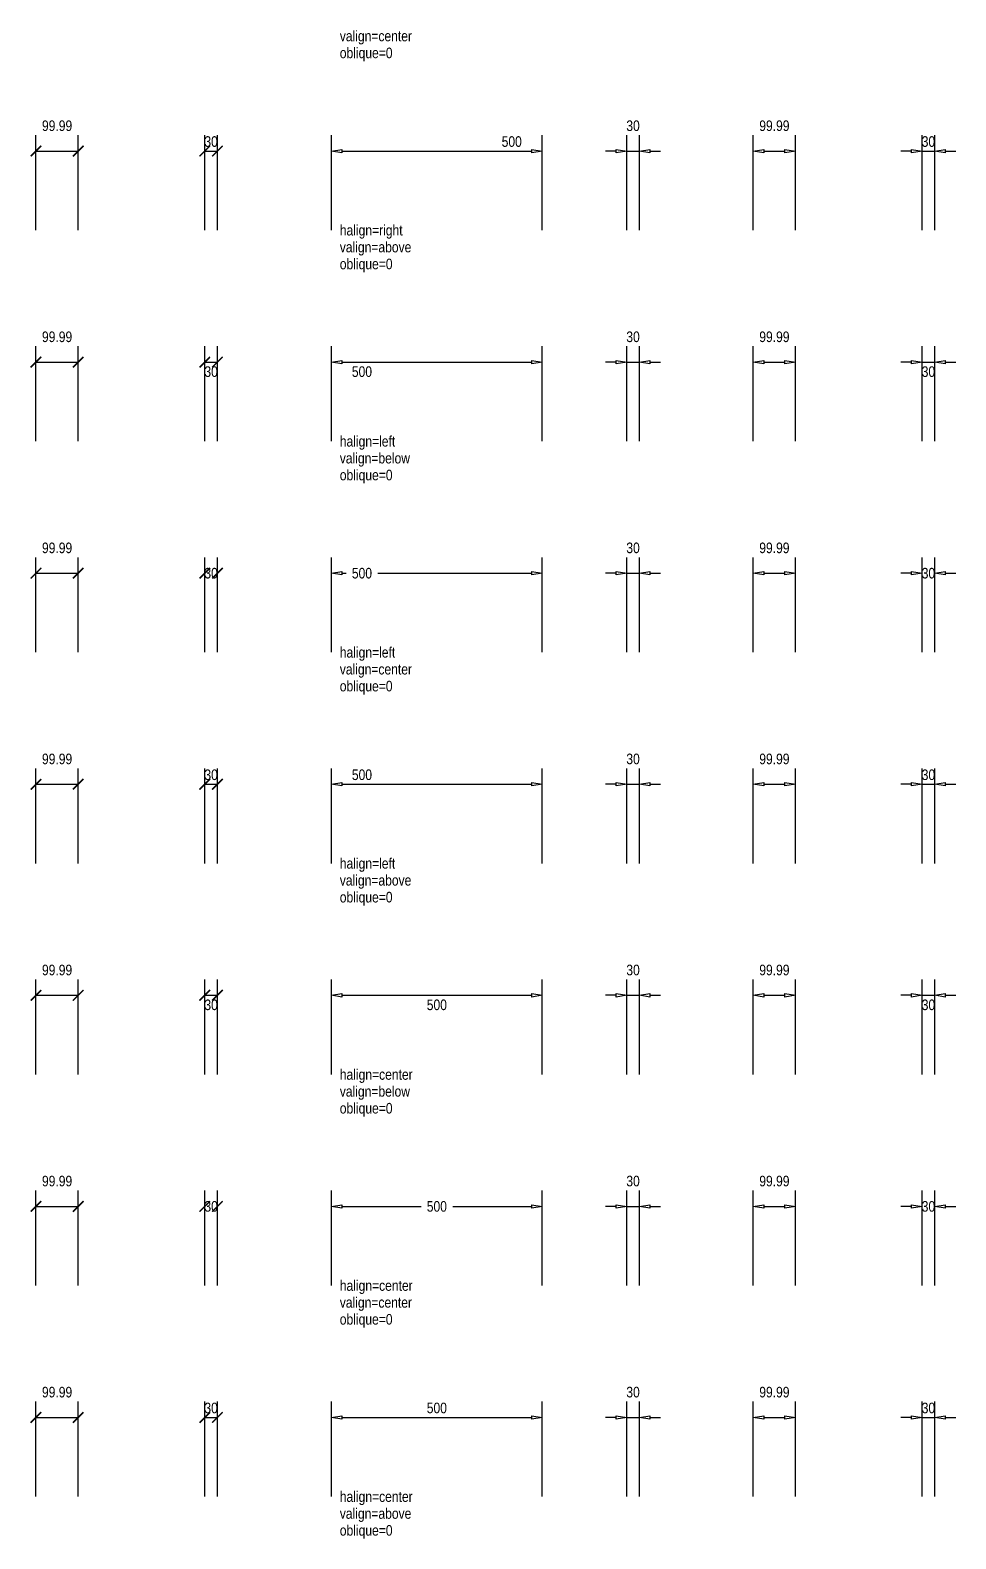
# Model space of a CAD drawing. Extents: x -0.4 to 49.5, y -0.9 to 73.6.
# Drawn here: x 26.86 to 48.8, y -0.88 to 34.86 of the extents above; entities that cross this region are included whole.
import ezdxf
from ezdxf.enums import TextEntityAlignment as Align

# ---------------------------------------------------------------- set-up
doc = ezdxf.new("R2010")
doc.units = 0
doc.styles.add('OpenSansCondensed-Light', font='OpenSansCondensed-Light.ttf')
doc.dimstyles.new('ARCHTICK', dxfattribs={"dimtxt": 0.25, "dimasz": 0.25, "dimexe": 0.375, "dimexo": 0.125, "dimgap": 0.1, "dimtad": 1, "dimlfac": 100, "dimzin": 12, "dimblk": 'ARCHTICK', "dimcen": 2.5, "dimazin": 3, "dimtfac": 0.5, "dimtmove": 0, "dimatfit": 3})
doc.dimstyles.new('CLOSEDBLANK', dxfattribs={"dimtxt": 0.25, "dimasz": 0.25, "dimexe": 0.375, "dimexo": 0.125, "dimgap": 0.1, "dimtad": 1, "dimlfac": 100, "dimzin": 12, "dimblk": 'CLOSEDBLANK', "dimcen": 2.5, "dimazin": 3, "dimtfac": 0.5, "dimtmove": 0, "dimatfit": 3})

# ---------------------------------------------------------------- blocks, each defined once
blk = doc.blocks.new('_ARCHTICK')
at = {"color": 0, "linetype": 'BYBLOCK', "const_width": 0.15}
blk.add_lwpolyline([(-0.5, -0.5), (0.5, 0.5)], dxfattribs=at)
blk = doc.blocks.new('*D63')
for p, q in [((27, 0.125), (27, 2.375)), ((27.9999, 0.125), (27.9999, 2.375)), ((27, 2), (27.9999, 2))]:
    blk.add_line(p, q)
at = {"layer": 'Defpoints'}
for p in [(27, 2), (27, 0), (27.9999, 0)]:
    blk.add_point(p, dxfattribs=at)
at = {"xscale": 0.25, "yscale": 0.25, "rotation": 180}
blk.add_blockref('_ARCHTICK', (27, 2), dxfattribs=at)
at = {"xscale": 0.25, "yscale": 0.25}
blk.add_blockref('_ARCHTICK', (27.9999, 2), dxfattribs=at)
at = {"style": 'OpenSansCondensed-Light'}
blk.add_text('99.99', height=0.25, dxfattribs=at).set_placement((27.49995, 2.6), align=Align.MIDDLE_CENTER)
blk = doc.blocks.new('*D64')
for p, q in [((31, 0.125), (31, 2.375)), ((31.3, 0.125), (31.3, 2.375)), ((31, 2), (31.3, 2))]:
    blk.add_line(p, q)
at = {"layer": 'Defpoints'}
for p in [(31, 2), (31, 0), (31.3, 0)]:
    blk.add_point(p, dxfattribs=at)
at = {"xscale": 0.25, "yscale": 0.25}
blk.add_blockref('_ARCHTICK', (31, 2), dxfattribs=at)
at = {"xscale": 0.25, "yscale": 0.25, "rotation": 180}
blk.add_blockref('_ARCHTICK', (31.3, 2), dxfattribs=at)
at = {"style": 'OpenSansCondensed-Light'}
blk.add_text('30', height=0.25, dxfattribs=at).set_placement((31.15, 2.225), align=Align.MIDDLE_CENTER)
blk = doc.blocks.new('*D67')
for p, q in [((27, 5.125), (27, 7.375)), ((27.9999, 5.125), (27.9999, 7.375)), ((27, 7), (27.9999, 7))]:
    blk.add_line(p, q)
at = {"layer": 'Defpoints'}
for p in [(27, 7), (27, 5), (27.9999, 5)]:
    blk.add_point(p, dxfattribs=at)
at = {"xscale": 0.25, "yscale": 0.25, "rotation": 180}
blk.add_blockref('_ARCHTICK', (27, 7), dxfattribs=at)
at = {"xscale": 0.25, "yscale": 0.25}
blk.add_blockref('_ARCHTICK', (27.9999, 7), dxfattribs=at)
at = {"style": 'OpenSansCondensed-Light'}
blk.add_text('99.99', height=0.25, dxfattribs=at).set_placement((27.49995, 7.6), align=Align.MIDDLE_CENTER)
blk = doc.blocks.new('*D68')
for p, q in [((31, 5.125), (31, 7.375)), ((31.3, 5.125), (31.3, 7.375))]:
    blk.add_line(p, q)
at = {"layer": 'Defpoints'}
for p in [(31, 7), (31, 5), (31.3, 5)]:
    blk.add_point(p, dxfattribs=at)
at = {"xscale": 0.25, "yscale": 0.25}
blk.add_blockref('_ARCHTICK', (31, 7), dxfattribs=at)
at = {"xscale": 0.25, "yscale": 0.25, "rotation": 180}
blk.add_blockref('_ARCHTICK', (31.3, 7), dxfattribs=at)
at = {"style": 'OpenSansCondensed-Light'}
blk.add_text('30', height=0.25, dxfattribs=at).set_placement((31.15, 7), align=Align.MIDDLE_CENTER)
blk = doc.blocks.new('*D71')
for p, q in [((27, 10.125), (27, 12.375)), ((27.9999, 10.125), (27.9999, 12.375)), ((27, 12), (27.9999, 12))]:
    blk.add_line(p, q)
at = {"layer": 'Defpoints'}
for p in [(27, 12), (27, 10), (27.9999, 10)]:
    blk.add_point(p, dxfattribs=at)
at = {"xscale": 0.25, "yscale": 0.25, "rotation": 180}
blk.add_blockref('_ARCHTICK', (27, 12), dxfattribs=at)
at = {"xscale": 0.25, "yscale": 0.25}
blk.add_blockref('_ARCHTICK', (27.9999, 12), dxfattribs=at)
at = {"style": 'OpenSansCondensed-Light'}
blk.add_text('99.99', height=0.25, dxfattribs=at).set_placement((27.49995, 12.6), align=Align.MIDDLE_CENTER)
blk = doc.blocks.new('*D72')
for p, q in [((31, 10.125), (31, 12.375)), ((31.3, 10.125), (31.3, 12.375)), ((31, 12), (31.3, 12))]:
    blk.add_line(p, q)
at = {"layer": 'Defpoints'}
for p in [(31, 12), (31, 10), (31.3, 10)]:
    blk.add_point(p, dxfattribs=at)
at = {"xscale": 0.25, "yscale": 0.25}
blk.add_blockref('_ARCHTICK', (31, 12), dxfattribs=at)
at = {"xscale": 0.25, "yscale": 0.25, "rotation": 180}
blk.add_blockref('_ARCHTICK', (31.3, 12), dxfattribs=at)
at = {"style": 'OpenSansCondensed-Light'}
blk.add_text('30', height=0.25, dxfattribs=at).set_placement((31.15, 11.775), align=Align.MIDDLE_CENTER)
blk = doc.blocks.new('*D75')
for p, q in [((27, 15.125), (27, 17.375)), ((27.9999, 15.125), (27.9999, 17.375)), ((27, 17), (27.9999, 17))]:
    blk.add_line(p, q)
at = {"layer": 'Defpoints'}
for p in [(27, 17), (27, 15), (27.9999, 15)]:
    blk.add_point(p, dxfattribs=at)
at = {"xscale": 0.25, "yscale": 0.25, "rotation": 180}
blk.add_blockref('_ARCHTICK', (27, 17), dxfattribs=at)
at = {"xscale": 0.25, "yscale": 0.25}
blk.add_blockref('_ARCHTICK', (27.9999, 17), dxfattribs=at)
at = {"style": 'OpenSansCondensed-Light'}
blk.add_text('99.99', height=0.25, dxfattribs=at).set_placement((27.49995, 17.6), align=Align.MIDDLE_CENTER)
blk = doc.blocks.new('*D76')
for p, q in [((31, 15.125), (31, 17.375)), ((31.3, 15.125), (31.3, 17.375)), ((31, 17), (31.3, 17))]:
    blk.add_line(p, q)
at = {"layer": 'Defpoints'}
for p in [(31, 17), (31, 15), (31.3, 15)]:
    blk.add_point(p, dxfattribs=at)
at = {"xscale": 0.25, "yscale": 0.25}
blk.add_blockref('_ARCHTICK', (31, 17), dxfattribs=at)
at = {"xscale": 0.25, "yscale": 0.25, "rotation": 180}
blk.add_blockref('_ARCHTICK', (31.3, 17), dxfattribs=at)
at = {"style": 'OpenSansCondensed-Light'}
blk.add_text('30', height=0.25, dxfattribs=at).set_placement((31.15, 17.225), align=Align.MIDDLE_CENTER)
blk = doc.blocks.new('*D79')
for p, q in [((27, 20.125), (27, 22.375)), ((27.9999, 20.125), (27.9999, 22.375)), ((27, 22), (27.9999, 22))]:
    blk.add_line(p, q)
at = {"layer": 'Defpoints'}
for p in [(27, 22), (27, 20), (27.9999, 20)]:
    blk.add_point(p, dxfattribs=at)
at = {"xscale": 0.25, "yscale": 0.25, "rotation": 180}
blk.add_blockref('_ARCHTICK', (27, 22), dxfattribs=at)
at = {"xscale": 0.25, "yscale": 0.25}
blk.add_blockref('_ARCHTICK', (27.9999, 22), dxfattribs=at)
at = {"style": 'OpenSansCondensed-Light'}
blk.add_text('99.99', height=0.25, dxfattribs=at).set_placement((27.49995, 22.6), align=Align.MIDDLE_CENTER)
blk = doc.blocks.new('*D80')
for p, q in [((31, 20.125), (31, 22.375)), ((31.3, 20.125), (31.3, 22.375))]:
    blk.add_line(p, q)
at = {"layer": 'Defpoints'}
for p in [(31, 22), (31, 20), (31.3, 20)]:
    blk.add_point(p, dxfattribs=at)
at = {"xscale": 0.25, "yscale": 0.25}
blk.add_blockref('_ARCHTICK', (31, 22), dxfattribs=at)
at = {"xscale": 0.25, "yscale": 0.25, "rotation": 180}
blk.add_blockref('_ARCHTICK', (31.3, 22), dxfattribs=at)
at = {"style": 'OpenSansCondensed-Light'}
blk.add_text('30', height=0.25, dxfattribs=at).set_placement((31.15, 22), align=Align.MIDDLE_CENTER)
blk = doc.blocks.new('*D83')
for p, q in [((27, 25.125), (27, 27.375)), ((27.9999, 25.125), (27.9999, 27.375)), ((27, 27), (27.9999, 27))]:
    blk.add_line(p, q)
at = {"layer": 'Defpoints'}
for p in [(27, 27), (27, 25), (27.9999, 25)]:
    blk.add_point(p, dxfattribs=at)
at = {"xscale": 0.25, "yscale": 0.25, "rotation": 180}
blk.add_blockref('_ARCHTICK', (27, 27), dxfattribs=at)
at = {"xscale": 0.25, "yscale": 0.25}
blk.add_blockref('_ARCHTICK', (27.9999, 27), dxfattribs=at)
at = {"style": 'OpenSansCondensed-Light'}
blk.add_text('99.99', height=0.25, dxfattribs=at).set_placement((27.49995, 27.6), align=Align.MIDDLE_CENTER)
blk = doc.blocks.new('*D84')
for p, q in [((31, 25.125), (31, 27.375)), ((31.3, 25.125), (31.3, 27.375)), ((31, 27), (31.3, 27))]:
    blk.add_line(p, q)
at = {"layer": 'Defpoints'}
for p in [(31, 27), (31, 25), (31.3, 25)]:
    blk.add_point(p, dxfattribs=at)
at = {"xscale": 0.25, "yscale": 0.25}
blk.add_blockref('_ARCHTICK', (31, 27), dxfattribs=at)
at = {"xscale": 0.25, "yscale": 0.25, "rotation": 180}
blk.add_blockref('_ARCHTICK', (31.3, 27), dxfattribs=at)
at = {"style": 'OpenSansCondensed-Light'}
blk.add_text('30', height=0.25, dxfattribs=at).set_placement((31.15, 26.775), align=Align.MIDDLE_CENTER)
blk = doc.blocks.new('*D87')
for p, q in [((27, 30.125), (27, 32.375)), ((27.9999, 30.125), (27.9999, 32.375)), ((27, 32), (27.9999, 32))]:
    blk.add_line(p, q)
at = {"layer": 'Defpoints'}
for p in [(27, 32), (27, 30), (27.9999, 30)]:
    blk.add_point(p, dxfattribs=at)
at = {"xscale": 0.25, "yscale": 0.25, "rotation": 180}
blk.add_blockref('_ARCHTICK', (27, 32), dxfattribs=at)
at = {"xscale": 0.25, "yscale": 0.25}
blk.add_blockref('_ARCHTICK', (27.9999, 32), dxfattribs=at)
at = {"style": 'OpenSansCondensed-Light'}
blk.add_text('99.99', height=0.25, dxfattribs=at).set_placement((27.49995, 32.6), align=Align.MIDDLE_CENTER)
blk = doc.blocks.new('*D88')
for p, q in [((31, 30.125), (31, 32.375)), ((31.3, 30.125), (31.3, 32.375)), ((31, 32), (31.3, 32))]:
    blk.add_line(p, q)
at = {"layer": 'Defpoints'}
for p in [(31, 32), (31, 30), (31.3, 30)]:
    blk.add_point(p, dxfattribs=at)
at = {"xscale": 0.25, "yscale": 0.25}
blk.add_blockref('_ARCHTICK', (31, 32), dxfattribs=at)
at = {"xscale": 0.25, "yscale": 0.25, "rotation": 180}
blk.add_blockref('_ARCHTICK', (31.3, 32), dxfattribs=at)
at = {"style": 'OpenSansCondensed-Light'}
blk.add_text('30', height=0.25, dxfattribs=at).set_placement((31.15, 32.225), align=Align.MIDDLE_CENTER)
blk = doc.blocks.new('_CLOSEDBLANK')
at = {"color": 0, "linetype": 'BYBLOCK'}
blk.add_lwpolyline([(-1, 0.16), (0, 0), (-1, -0.16)], close=True, dxfattribs=at)
blk = doc.blocks.new('*D121')
for p, q in [((34, 0.125), (34, 2.375)), ((39, 0.125), (39, 2.375)), ((34.25, 2), (38.75, 2))]:
    blk.add_line(p, q)
at = {"layer": 'Defpoints'}
for p in [(34, 2), (34, 0), (39, 0)]:
    blk.add_point(p, dxfattribs=at)
at = {"xscale": 0.25, "yscale": 0.25, "rotation": 180}
blk.add_blockref('_CLOSEDBLANK', (34, 2), dxfattribs=at)
at = {"xscale": 0.25, "yscale": 0.25}
blk.add_blockref('_CLOSEDBLANK', (39, 2), dxfattribs=at)
at = {"style": 'OpenSansCondensed-Light'}
blk.add_text('500', height=0.25, dxfattribs=at).set_placement((36.5, 2.225), align=Align.MIDDLE_CENTER)
blk = doc.blocks.new('*D122')
for p, q in [((41, 0.125), (41, 2.375)), ((41.3, 0.125), (41.3, 2.375)), ((40.75, 2), (40.5, 2)), ((41, 2), (41.3, 2)), ((41.55, 2), (41.8, 2))]:
    blk.add_line(p, q)
at = {"layer": 'Defpoints'}
for p in [(41, 2), (41, 0), (41.3, 0)]:
    blk.add_point(p, dxfattribs=at)
at = {"xscale": 0.25, "yscale": 0.25}
blk.add_blockref('_CLOSEDBLANK', (41, 2), dxfattribs=at)
at = {"xscale": 0.25, "yscale": 0.25, "rotation": 180}
blk.add_blockref('_CLOSEDBLANK', (41.3, 2), dxfattribs=at)
at = {"style": 'OpenSansCondensed-Light'}
blk.add_text('30', height=0.25, dxfattribs=at).set_placement((41.15, 2.6), align=Align.MIDDLE_CENTER)
blk = doc.blocks.new('*D123')
for p, q in [((44, 0.125), (44, 2.375)), ((44.9999, 0.125), (44.9999, 2.375)), ((44.25, 2), (44.7499, 2))]:
    blk.add_line(p, q)
at = {"layer": 'Defpoints'}
for p in [(44, 2), (44, 0), (44.9999, 0)]:
    blk.add_point(p, dxfattribs=at)
at = {"xscale": 0.25, "yscale": 0.25, "rotation": 180}
blk.add_blockref('_CLOSEDBLANK', (44, 2), dxfattribs=at)
at = {"xscale": 0.25, "yscale": 0.25}
blk.add_blockref('_CLOSEDBLANK', (44.9999, 2), dxfattribs=at)
at = {"style": 'OpenSansCondensed-Light'}
blk.add_text('99.99', height=0.25, dxfattribs=at).set_placement((44.49995, 2.6), align=Align.MIDDLE_CENTER)
blk = doc.blocks.new('*D124')
for p, q in [((48, 0.125), (48, 2.375)), ((48.3, 0.125), (48.3, 2.375)), ((47.75, 2), (47.5, 2)), ((48, 2), (48.3, 2)), ((48.55, 2), (48.8, 2))]:
    blk.add_line(p, q)
at = {"layer": 'Defpoints'}
for p in [(48, 2), (48, 0), (48.3, 0)]:
    blk.add_point(p, dxfattribs=at)
at = {"xscale": 0.25, "yscale": 0.25}
blk.add_blockref('_CLOSEDBLANK', (48, 2), dxfattribs=at)
at = {"xscale": 0.25, "yscale": 0.25, "rotation": 180}
blk.add_blockref('_CLOSEDBLANK', (48.3, 2), dxfattribs=at)
at = {"style": 'OpenSansCondensed-Light'}
blk.add_text('30', height=0.25, dxfattribs=at).set_placement((48.15, 2.225), align=Align.MIDDLE_CENTER)
blk = doc.blocks.new('*D125')
for p, q in [((34, 5.125), (34, 7.375)), ((39, 5.125), (39, 7.375)), ((34.25, 7), (36.125, 7)), ((36.875, 7), (38.75, 7))]:
    blk.add_line(p, q)
at = {"layer": 'Defpoints'}
for p in [(34, 7), (34, 5), (39, 5)]:
    blk.add_point(p, dxfattribs=at)
at = {"xscale": 0.25, "yscale": 0.25, "rotation": 180}
blk.add_blockref('_CLOSEDBLANK', (34, 7), dxfattribs=at)
at = {"xscale": 0.25, "yscale": 0.25}
blk.add_blockref('_CLOSEDBLANK', (39, 7), dxfattribs=at)
at = {"style": 'OpenSansCondensed-Light'}
blk.add_text('500', height=0.25, dxfattribs=at).set_placement((36.5, 7), align=Align.MIDDLE_CENTER)
blk = doc.blocks.new('*D126')
for p, q in [((41, 5.125), (41, 7.375)), ((41.3, 5.125), (41.3, 7.375)), ((40.75, 7), (40.5, 7)), ((41, 7), (41.3, 7)), ((41.55, 7), (41.8, 7))]:
    blk.add_line(p, q)
at = {"layer": 'Defpoints'}
for p in [(41, 7), (41, 5), (41.3, 5)]:
    blk.add_point(p, dxfattribs=at)
at = {"xscale": 0.25, "yscale": 0.25}
blk.add_blockref('_CLOSEDBLANK', (41, 7), dxfattribs=at)
at = {"xscale": 0.25, "yscale": 0.25, "rotation": 180}
blk.add_blockref('_CLOSEDBLANK', (41.3, 7), dxfattribs=at)
at = {"style": 'OpenSansCondensed-Light'}
blk.add_text('30', height=0.25, dxfattribs=at).set_placement((41.15, 7.6), align=Align.MIDDLE_CENTER)
blk = doc.blocks.new('*D127')
for p, q in [((44, 5.125), (44, 7.375)), ((44.9999, 5.125), (44.9999, 7.375)), ((44.25, 7), (44.7499, 7))]:
    blk.add_line(p, q)
at = {"layer": 'Defpoints'}
for p in [(44, 7), (44, 5), (44.9999, 5)]:
    blk.add_point(p, dxfattribs=at)
at = {"xscale": 0.25, "yscale": 0.25, "rotation": 180}
blk.add_blockref('_CLOSEDBLANK', (44, 7), dxfattribs=at)
at = {"xscale": 0.25, "yscale": 0.25}
blk.add_blockref('_CLOSEDBLANK', (44.9999, 7), dxfattribs=at)
at = {"style": 'OpenSansCondensed-Light'}
blk.add_text('99.99', height=0.25, dxfattribs=at).set_placement((44.49995, 7.6), align=Align.MIDDLE_CENTER)
blk = doc.blocks.new('*D128')
for p, q in [((48, 5.125), (48, 7.375)), ((48.3, 5.125), (48.3, 7.375)), ((47.75, 7), (47.5, 7)), ((48.55, 7), (48.8, 7))]:
    blk.add_line(p, q)
at = {"layer": 'Defpoints'}
for p in [(48, 7), (48, 5), (48.3, 5)]:
    blk.add_point(p, dxfattribs=at)
at = {"xscale": 0.25, "yscale": 0.25}
blk.add_blockref('_CLOSEDBLANK', (48, 7), dxfattribs=at)
at = {"xscale": 0.25, "yscale": 0.25, "rotation": 180}
blk.add_blockref('_CLOSEDBLANK', (48.3, 7), dxfattribs=at)
at = {"style": 'OpenSansCondensed-Light'}
blk.add_text('30', height=0.25, dxfattribs=at).set_placement((48.15, 7), align=Align.MIDDLE_CENTER)
blk = doc.blocks.new('*D129')
for p, q in [((34, 10.125), (34, 12.375)), ((39, 10.125), (39, 12.375)), ((34.25, 12), (38.75, 12))]:
    blk.add_line(p, q)
at = {"layer": 'Defpoints'}
for p in [(34, 12), (34, 10), (39, 10)]:
    blk.add_point(p, dxfattribs=at)
at = {"xscale": 0.25, "yscale": 0.25, "rotation": 180}
blk.add_blockref('_CLOSEDBLANK', (34, 12), dxfattribs=at)
at = {"xscale": 0.25, "yscale": 0.25}
blk.add_blockref('_CLOSEDBLANK', (39, 12), dxfattribs=at)
at = {"style": 'OpenSansCondensed-Light'}
blk.add_text('500', height=0.25, dxfattribs=at).set_placement((36.5, 11.775), align=Align.MIDDLE_CENTER)
blk = doc.blocks.new('*D130')
for p, q in [((41, 10.125), (41, 12.375)), ((41.3, 10.125), (41.3, 12.375)), ((40.75, 12), (40.5, 12)), ((41, 12), (41.3, 12)), ((41.55, 12), (41.8, 12))]:
    blk.add_line(p, q)
at = {"layer": 'Defpoints'}
for p in [(41, 12), (41, 10), (41.3, 10)]:
    blk.add_point(p, dxfattribs=at)
at = {"xscale": 0.25, "yscale": 0.25}
blk.add_blockref('_CLOSEDBLANK', (41, 12), dxfattribs=at)
at = {"xscale": 0.25, "yscale": 0.25, "rotation": 180}
blk.add_blockref('_CLOSEDBLANK', (41.3, 12), dxfattribs=at)
at = {"style": 'OpenSansCondensed-Light'}
blk.add_text('30', height=0.25, dxfattribs=at).set_placement((41.15, 12.6), align=Align.MIDDLE_CENTER)
blk = doc.blocks.new('*D131')
for p, q in [((44, 10.125), (44, 12.375)), ((44.9999, 10.125), (44.9999, 12.375)), ((44.25, 12), (44.7499, 12))]:
    blk.add_line(p, q)
at = {"layer": 'Defpoints'}
for p in [(44, 12), (44, 10), (44.9999, 10)]:
    blk.add_point(p, dxfattribs=at)
at = {"xscale": 0.25, "yscale": 0.25, "rotation": 180}
blk.add_blockref('_CLOSEDBLANK', (44, 12), dxfattribs=at)
at = {"xscale": 0.25, "yscale": 0.25}
blk.add_blockref('_CLOSEDBLANK', (44.9999, 12), dxfattribs=at)
at = {"style": 'OpenSansCondensed-Light'}
blk.add_text('99.99', height=0.25, dxfattribs=at).set_placement((44.49995, 12.6), align=Align.MIDDLE_CENTER)
blk = doc.blocks.new('*D132')
for p, q in [((48, 10.125), (48, 12.375)), ((48.3, 10.125), (48.3, 12.375)), ((47.75, 12), (47.5, 12)), ((48, 12), (48.3, 12)), ((48.55, 12), (48.8, 12))]:
    blk.add_line(p, q)
at = {"layer": 'Defpoints'}
for p in [(48, 12), (48, 10), (48.3, 10)]:
    blk.add_point(p, dxfattribs=at)
at = {"xscale": 0.25, "yscale": 0.25}
blk.add_blockref('_CLOSEDBLANK', (48, 12), dxfattribs=at)
at = {"xscale": 0.25, "yscale": 0.25, "rotation": 180}
blk.add_blockref('_CLOSEDBLANK', (48.3, 12), dxfattribs=at)
at = {"style": 'OpenSansCondensed-Light'}
blk.add_text('30', height=0.25, dxfattribs=at).set_placement((48.15, 11.775), align=Align.MIDDLE_CENTER)
blk = doc.blocks.new('*D133')
for p, q in [((34, 15.125), (34, 17.375)), ((39, 15.125), (39, 17.375)), ((34.25, 17), (38.75, 17))]:
    blk.add_line(p, q)
at = {"layer": 'Defpoints'}
for p in [(34, 17), (34, 15), (39, 15)]:
    blk.add_point(p, dxfattribs=at)
at = {"xscale": 0.25, "yscale": 0.25, "rotation": 180}
blk.add_blockref('_CLOSEDBLANK', (34, 17), dxfattribs=at)
at = {"xscale": 0.25, "yscale": 0.25}
blk.add_blockref('_CLOSEDBLANK', (39, 17), dxfattribs=at)
at = {"style": 'OpenSansCondensed-Light'}
blk.add_text('500', height=0.25, dxfattribs=at).set_placement((34.725, 17.225), align=Align.MIDDLE_CENTER)
blk = doc.blocks.new('*D134')
for p, q in [((41, 15.125), (41, 17.375)), ((41.3, 15.125), (41.3, 17.375)), ((40.75, 17), (40.5, 17)), ((41, 17), (41.3, 17)), ((41.55, 17), (41.8, 17))]:
    blk.add_line(p, q)
at = {"layer": 'Defpoints'}
for p in [(41, 17), (41, 15), (41.3, 15)]:
    blk.add_point(p, dxfattribs=at)
at = {"xscale": 0.25, "yscale": 0.25}
blk.add_blockref('_CLOSEDBLANK', (41, 17), dxfattribs=at)
at = {"xscale": 0.25, "yscale": 0.25, "rotation": 180}
blk.add_blockref('_CLOSEDBLANK', (41.3, 17), dxfattribs=at)
at = {"style": 'OpenSansCondensed-Light'}
blk.add_text('30', height=0.25, dxfattribs=at).set_placement((41.15, 17.6), align=Align.MIDDLE_CENTER)
blk = doc.blocks.new('*D135')
for p, q in [((44, 15.125), (44, 17.375)), ((44.9999, 15.125), (44.9999, 17.375)), ((44.25, 17), (44.7499, 17))]:
    blk.add_line(p, q)
at = {"layer": 'Defpoints'}
for p in [(44, 17), (44, 15), (44.9999, 15)]:
    blk.add_point(p, dxfattribs=at)
at = {"xscale": 0.25, "yscale": 0.25, "rotation": 180}
blk.add_blockref('_CLOSEDBLANK', (44, 17), dxfattribs=at)
at = {"xscale": 0.25, "yscale": 0.25}
blk.add_blockref('_CLOSEDBLANK', (44.9999, 17), dxfattribs=at)
at = {"style": 'OpenSansCondensed-Light'}
blk.add_text('99.99', height=0.25, dxfattribs=at).set_placement((44.49995, 17.6), align=Align.MIDDLE_CENTER)
blk = doc.blocks.new('*D136')
for p, q in [((48, 15.125), (48, 17.375)), ((48.3, 15.125), (48.3, 17.375)), ((47.75, 17), (47.5, 17)), ((48, 17), (48.3, 17)), ((48.55, 17), (48.8, 17))]:
    blk.add_line(p, q)
at = {"layer": 'Defpoints'}
for p in [(48, 17), (48, 15), (48.3, 15)]:
    blk.add_point(p, dxfattribs=at)
at = {"xscale": 0.25, "yscale": 0.25}
blk.add_blockref('_CLOSEDBLANK', (48, 17), dxfattribs=at)
at = {"xscale": 0.25, "yscale": 0.25, "rotation": 180}
blk.add_blockref('_CLOSEDBLANK', (48.3, 17), dxfattribs=at)
at = {"style": 'OpenSansCondensed-Light'}
blk.add_text('30', height=0.25, dxfattribs=at).set_placement((48.15, 17.225), align=Align.MIDDLE_CENTER)
blk = doc.blocks.new('*D137')
for p, q in [((34, 20.125), (34, 22.375)), ((39, 20.125), (39, 22.375)), ((34.25, 22), (34.35, 22)), ((35.1, 22), (38.75, 22))]:
    blk.add_line(p, q)
at = {"layer": 'Defpoints'}
for p in [(34, 22), (34, 20), (39, 20)]:
    blk.add_point(p, dxfattribs=at)
at = {"xscale": 0.25, "yscale": 0.25, "rotation": 180}
blk.add_blockref('_CLOSEDBLANK', (34, 22), dxfattribs=at)
at = {"xscale": 0.25, "yscale": 0.25}
blk.add_blockref('_CLOSEDBLANK', (39, 22), dxfattribs=at)
at = {"style": 'OpenSansCondensed-Light'}
blk.add_text('500', height=0.25, dxfattribs=at).set_placement((34.725, 22), align=Align.MIDDLE_CENTER)
blk = doc.blocks.new('*D138')
for p, q in [((41, 20.125), (41, 22.375)), ((41.3, 20.125), (41.3, 22.375)), ((40.75, 22), (40.5, 22)), ((41, 22), (41.3, 22)), ((41.55, 22), (41.8, 22))]:
    blk.add_line(p, q)
at = {"layer": 'Defpoints'}
for p in [(41, 22), (41, 20), (41.3, 20)]:
    blk.add_point(p, dxfattribs=at)
at = {"xscale": 0.25, "yscale": 0.25}
blk.add_blockref('_CLOSEDBLANK', (41, 22), dxfattribs=at)
at = {"xscale": 0.25, "yscale": 0.25, "rotation": 180}
blk.add_blockref('_CLOSEDBLANK', (41.3, 22), dxfattribs=at)
at = {"style": 'OpenSansCondensed-Light'}
blk.add_text('30', height=0.25, dxfattribs=at).set_placement((41.15, 22.6), align=Align.MIDDLE_CENTER)
blk = doc.blocks.new('*D139')
for p, q in [((44, 20.125), (44, 22.375)), ((44.9999, 20.125), (44.9999, 22.375)), ((44.25, 22), (44.7499, 22))]:
    blk.add_line(p, q)
at = {"layer": 'Defpoints'}
for p in [(44, 22), (44, 20), (44.9999, 20)]:
    blk.add_point(p, dxfattribs=at)
at = {"xscale": 0.25, "yscale": 0.25, "rotation": 180}
blk.add_blockref('_CLOSEDBLANK', (44, 22), dxfattribs=at)
at = {"xscale": 0.25, "yscale": 0.25}
blk.add_blockref('_CLOSEDBLANK', (44.9999, 22), dxfattribs=at)
at = {"style": 'OpenSansCondensed-Light'}
blk.add_text('99.99', height=0.25, dxfattribs=at).set_placement((44.49995, 22.6), align=Align.MIDDLE_CENTER)
blk = doc.blocks.new('*D140')
for p, q in [((48, 20.125), (48, 22.375)), ((48.3, 20.125), (48.3, 22.375)), ((47.75, 22), (47.5, 22)), ((48.55, 22), (48.8, 22))]:
    blk.add_line(p, q)
at = {"layer": 'Defpoints'}
for p in [(48, 22), (48, 20), (48.3, 20)]:
    blk.add_point(p, dxfattribs=at)
at = {"xscale": 0.25, "yscale": 0.25}
blk.add_blockref('_CLOSEDBLANK', (48, 22), dxfattribs=at)
at = {"xscale": 0.25, "yscale": 0.25, "rotation": 180}
blk.add_blockref('_CLOSEDBLANK', (48.3, 22), dxfattribs=at)
at = {"style": 'OpenSansCondensed-Light'}
blk.add_text('30', height=0.25, dxfattribs=at).set_placement((48.15, 22), align=Align.MIDDLE_CENTER)
blk = doc.blocks.new('*D141')
for p, q in [((34, 25.125), (34, 27.375)), ((39, 25.125), (39, 27.375)), ((34.25, 27), (38.75, 27))]:
    blk.add_line(p, q)
at = {"layer": 'Defpoints'}
for p in [(34, 27), (34, 25), (39, 25)]:
    blk.add_point(p, dxfattribs=at)
at = {"xscale": 0.25, "yscale": 0.25, "rotation": 180}
blk.add_blockref('_CLOSEDBLANK', (34, 27), dxfattribs=at)
at = {"xscale": 0.25, "yscale": 0.25}
blk.add_blockref('_CLOSEDBLANK', (39, 27), dxfattribs=at)
at = {"style": 'OpenSansCondensed-Light'}
blk.add_text('500', height=0.25, dxfattribs=at).set_placement((34.725, 26.775), align=Align.MIDDLE_CENTER)
blk = doc.blocks.new('*D142')
for p, q in [((41, 25.125), (41, 27.375)), ((41.3, 25.125), (41.3, 27.375)), ((40.75, 27), (40.5, 27)), ((41, 27), (41.3, 27)), ((41.55, 27), (41.8, 27))]:
    blk.add_line(p, q)
at = {"layer": 'Defpoints'}
for p in [(41, 27), (41, 25), (41.3, 25)]:
    blk.add_point(p, dxfattribs=at)
at = {"xscale": 0.25, "yscale": 0.25}
blk.add_blockref('_CLOSEDBLANK', (41, 27), dxfattribs=at)
at = {"xscale": 0.25, "yscale": 0.25, "rotation": 180}
blk.add_blockref('_CLOSEDBLANK', (41.3, 27), dxfattribs=at)
at = {"style": 'OpenSansCondensed-Light'}
blk.add_text('30', height=0.25, dxfattribs=at).set_placement((41.15, 27.6), align=Align.MIDDLE_CENTER)
blk = doc.blocks.new('*D143')
for p, q in [((44, 25.125), (44, 27.375)), ((44.9999, 25.125), (44.9999, 27.375)), ((44.25, 27), (44.7499, 27))]:
    blk.add_line(p, q)
at = {"layer": 'Defpoints'}
for p in [(44, 27), (44, 25), (44.9999, 25)]:
    blk.add_point(p, dxfattribs=at)
at = {"xscale": 0.25, "yscale": 0.25, "rotation": 180}
blk.add_blockref('_CLOSEDBLANK', (44, 27), dxfattribs=at)
at = {"xscale": 0.25, "yscale": 0.25}
blk.add_blockref('_CLOSEDBLANK', (44.9999, 27), dxfattribs=at)
at = {"style": 'OpenSansCondensed-Light'}
blk.add_text('99.99', height=0.25, dxfattribs=at).set_placement((44.49995, 27.6), align=Align.MIDDLE_CENTER)
blk = doc.blocks.new('*D144')
for p, q in [((48, 25.125), (48, 27.375)), ((48.3, 25.125), (48.3, 27.375)), ((47.75, 27), (47.5, 27)), ((48, 27), (48.3, 27)), ((48.55, 27), (48.8, 27))]:
    blk.add_line(p, q)
at = {"layer": 'Defpoints'}
for p in [(48, 27), (48, 25), (48.3, 25)]:
    blk.add_point(p, dxfattribs=at)
at = {"xscale": 0.25, "yscale": 0.25}
blk.add_blockref('_CLOSEDBLANK', (48, 27), dxfattribs=at)
at = {"xscale": 0.25, "yscale": 0.25, "rotation": 180}
blk.add_blockref('_CLOSEDBLANK', (48.3, 27), dxfattribs=at)
at = {"style": 'OpenSansCondensed-Light'}
blk.add_text('30', height=0.25, dxfattribs=at).set_placement((48.15, 26.775), align=Align.MIDDLE_CENTER)
blk = doc.blocks.new('*D145')
for p, q in [((34, 30.125), (34, 32.375)), ((39, 30.125), (39, 32.375)), ((34.25, 32), (38.75, 32))]:
    blk.add_line(p, q)
at = {"layer": 'Defpoints'}
for p in [(34, 32), (34, 30), (39, 30)]:
    blk.add_point(p, dxfattribs=at)
at = {"xscale": 0.25, "yscale": 0.25, "rotation": 180}
blk.add_blockref('_CLOSEDBLANK', (34, 32), dxfattribs=at)
at = {"xscale": 0.25, "yscale": 0.25}
blk.add_blockref('_CLOSEDBLANK', (39, 32), dxfattribs=at)
at = {"style": 'OpenSansCondensed-Light'}
blk.add_text('500', height=0.25, dxfattribs=at).set_placement((38.275, 32.225), align=Align.MIDDLE_CENTER)
blk = doc.blocks.new('*D146')
for p, q in [((41, 30.125), (41, 32.375)), ((41.3, 30.125), (41.3, 32.375)), ((40.75, 32), (40.5, 32)), ((41, 32), (41.3, 32)), ((41.55, 32), (41.8, 32))]:
    blk.add_line(p, q)
at = {"layer": 'Defpoints'}
for p in [(41, 32), (41, 30), (41.3, 30)]:
    blk.add_point(p, dxfattribs=at)
at = {"xscale": 0.25, "yscale": 0.25}
blk.add_blockref('_CLOSEDBLANK', (41, 32), dxfattribs=at)
at = {"xscale": 0.25, "yscale": 0.25, "rotation": 180}
blk.add_blockref('_CLOSEDBLANK', (41.3, 32), dxfattribs=at)
at = {"style": 'OpenSansCondensed-Light'}
blk.add_text('30', height=0.25, dxfattribs=at).set_placement((41.15, 32.6), align=Align.MIDDLE_CENTER)
blk = doc.blocks.new('*D147')
for p, q in [((44, 30.125), (44, 32.375)), ((44.9999, 30.125), (44.9999, 32.375)), ((44.25, 32), (44.7499, 32))]:
    blk.add_line(p, q)
at = {"layer": 'Defpoints'}
for p in [(44, 32), (44, 30), (44.9999, 30)]:
    blk.add_point(p, dxfattribs=at)
at = {"xscale": 0.25, "yscale": 0.25, "rotation": 180}
blk.add_blockref('_CLOSEDBLANK', (44, 32), dxfattribs=at)
at = {"xscale": 0.25, "yscale": 0.25}
blk.add_blockref('_CLOSEDBLANK', (44.9999, 32), dxfattribs=at)
at = {"style": 'OpenSansCondensed-Light'}
blk.add_text('99.99', height=0.25, dxfattribs=at).set_placement((44.49995, 32.6), align=Align.MIDDLE_CENTER)
blk = doc.blocks.new('*D148')
for p, q in [((48, 30.125), (48, 32.375)), ((48.3, 30.125), (48.3, 32.375)), ((47.75, 32), (47.5, 32)), ((48, 32), (48.3, 32)), ((48.55, 32), (48.8, 32))]:
    blk.add_line(p, q)
at = {"layer": 'Defpoints'}
for p in [(48, 32), (48, 30), (48.3, 30)]:
    blk.add_point(p, dxfattribs=at)
at = {"xscale": 0.25, "yscale": 0.25}
blk.add_blockref('_CLOSEDBLANK', (48, 32), dxfattribs=at)
at = {"xscale": 0.25, "yscale": 0.25, "rotation": 180}
blk.add_blockref('_CLOSEDBLANK', (48.3, 32), dxfattribs=at)
at = {"style": 'OpenSansCondensed-Light'}
blk.add_text('30', height=0.25, dxfattribs=at).set_placement((48.15, 32.225), align=Align.MIDDLE_CENTER)

msp = doc.modelspace()

# ---------------------------------------------------------------- texts
at = {"style": 'OpenSansCondensed-Light'}
for s, p in [('valign=center', (34.2, 34.6)), ('oblique=0', (34.2, 34.2)), ('halign=right', (34.2, 30)), ('valign=above', (34.2, 29.6)), ('oblique=0', (34.2, 29.2)), ('halign=left', (34.2, 25)), ('valign=below', (34.2, 24.6)), ('oblique=0', (34.2, 24.2)), ('halign=left', (34.2, 20)), ('valign=center', (34.2, 19.6)), ('oblique=0', (34.2, 19.2)), ('halign=left', (34.2, 15)), ('valign=above', (34.2, 14.6)), ('oblique=0', (34.2, 14.2)), ('halign=center', (34.2, 10)), ('valign=below', (34.2, 9.6)), ('oblique=0', (34.2, 9.2)), ('halign=center', (34.2, 5)), ('valign=center', (34.2, 4.6)), ('oblique=0', (34.2, 4.2)), ('halign=center', (34.2, 0)), ('valign=above', (34.2, -0.4)), ('oblique=0', (34.2, -0.8))]:
    msp.add_text(s, height=0.25, dxfattribs=at).set_placement(p)

# ---------------------------------------------------------------- dimensions: what is measured, and where the dimension line sits
for base, p1, p2, dimstyle, override, picture, middle in [((27, 32), (27, 30), (27.9999, 30), 'ARCHTICK', {"dimtad": 1}, '*D87', (27.49995, 32.6)), ((41, 32), (41, 30), (41.3, 30), 'CLOSEDBLANK', {"dimtad": 1}, '*D146', (41.15, 32.6)), ((44, 32), (44, 30), (44.9999, 30), 'CLOSEDBLANK', {"dimtad": 1}, '*D147', (44.49995, 32.6)), ((31, 32), (31, 30), (31.3, 30), 'ARCHTICK', {"dimtad": 1, "dimtix": 1}, '*D88', (31.15, 32.225)), ((34, 32), (34, 30), (39, 30), 'CLOSEDBLANK', {"dimtad": 1}, '*D145', (38.275, 32.225)), ((48, 32), (48, 30), (48.3, 30), 'CLOSEDBLANK', {"dimtad": 1, "dimtix": 1}, '*D148', (48.15, 32.225)), ((27, 27), (27, 25), (27.9999, 25), 'ARCHTICK', {"dimtad": 4}, '*D83', (27.49995, 27.6)), ((41, 27), (41, 25), (41.3, 25), 'CLOSEDBLANK', {"dimtad": 4}, '*D142', (41.15, 27.6)), ((44, 27), (44, 25), (44.9999, 25), 'CLOSEDBLANK', {"dimtad": 4}, '*D143', (44.49995, 27.6)), ((31, 27), (31, 25), (31.3, 25), 'ARCHTICK', {"dimtad": 4, "dimtix": 1}, '*D84', (31.15, 26.775)), ((34, 27), (34, 25), (39, 25), 'CLOSEDBLANK', {"dimtad": 4}, '*D141', (34.725, 26.775)), ((48, 27), (48, 25), (48.3, 25), 'CLOSEDBLANK', {"dimtad": 4, "dimtix": 1}, '*D144', (48.15, 26.775)), ((27, 22), (27, 20), (27.9999, 20), 'ARCHTICK', {"dimtad": 0}, '*D79', (27.49995, 22.6)), ((41, 22), (41, 20), (41.3, 20), 'CLOSEDBLANK', {"dimtad": 0}, '*D138', (41.15, 22.6)), ((44, 22), (44, 20), (44.9999, 20), 'CLOSEDBLANK', {"dimtad": 0}, '*D139', (44.49995, 22.6)), ((31, 22), (31, 20), (31.3, 20), 'ARCHTICK', {"dimtad": 0, "dimtix": 1}, '*D80', (31.15, 22)), ((34, 22), (34, 20), (39, 20), 'CLOSEDBLANK', {"dimtad": 0}, '*D137', (34.725, 22)), ((48, 22), (48, 20), (48.3, 20), 'CLOSEDBLANK', {"dimtad": 0, "dimtix": 1}, '*D140', (48.15, 22)), ((27, 17), (27, 15), (27.9999, 15), 'ARCHTICK', {"dimtad": 1}, '*D75', (27.49995, 17.6)), ((41, 17), (41, 15), (41.3, 15), 'CLOSEDBLANK', {"dimtad": 1}, '*D134', (41.15, 17.6)), ((44, 17), (44, 15), (44.9999, 15), 'CLOSEDBLANK', {"dimtad": 1}, '*D135', (44.49995, 17.6)), ((31, 17), (31, 15), (31.3, 15), 'ARCHTICK', {"dimtad": 1, "dimtix": 1}, '*D76', (31.15, 17.225)), ((34, 17), (34, 15), (39, 15), 'CLOSEDBLANK', {"dimtad": 1}, '*D133', (34.725, 17.225)), ((48, 17), (48, 15), (48.3, 15), 'CLOSEDBLANK', {"dimtad": 1, "dimtix": 1}, '*D136', (48.15, 17.225)), ((27, 12), (27, 10), (27.9999, 10), 'ARCHTICK', {"dimtad": 4}, '*D71', (27.49995, 12.6)), ((41, 12), (41, 10), (41.3, 10), 'CLOSEDBLANK', {"dimtad": 4}, '*D130', (41.15, 12.6)), ((44, 12), (44, 10), (44.9999, 10), 'CLOSEDBLANK', {"dimtad": 4}, '*D131', (44.49995, 12.6)), ((31, 12), (31, 10), (31.3, 10), 'ARCHTICK', {"dimtad": 4, "dimtix": 1}, '*D72', (31.15, 11.775)), ((34, 12), (34, 10), (39, 10), 'CLOSEDBLANK', {"dimtad": 4}, '*D129', (36.5, 11.775)), ((48, 12), (48, 10), (48.3, 10), 'CLOSEDBLANK', {"dimtad": 4, "dimtix": 1}, '*D132', (48.15, 11.775)), ((27, 7), (27, 5), (27.9999, 5), 'ARCHTICK', {"dimtad": 0}, '*D67', (27.49995, 7.6)), ((41, 7), (41, 5), (41.3, 5), 'CLOSEDBLANK', {"dimtad": 0}, '*D126', (41.15, 7.6)), ((44, 7), (44, 5), (44.9999, 5), 'CLOSEDBLANK', {"dimtad": 0}, '*D127', (44.49995, 7.6)), ((31, 7), (31, 5), (31.3, 5), 'ARCHTICK', {"dimtad": 0, "dimtix": 1}, '*D68', (31.15, 7)), ((34, 7), (34, 5), (39, 5), 'CLOSEDBLANK', {"dimtad": 0}, '*D125', (36.5, 7)), ((48, 7), (48, 5), (48.3, 5), 'CLOSEDBLANK', {"dimtad": 0, "dimtix": 1}, '*D128', (48.15, 7)), ((27, 2), (27, 0), (27.9999, 0), 'ARCHTICK', {"dimtad": 1}, '*D63', (27.49995, 2.6)), ((41, 2), (41, 0), (41.3, 0), 'CLOSEDBLANK', {"dimtad": 1}, '*D122', (41.15, 2.6)), ((44, 2), (44, 0), (44.9999, 0), 'CLOSEDBLANK', {"dimtad": 1}, '*D123', (44.49995, 2.6)), ((31, 2), (31, 0), (31.3, 0), 'ARCHTICK', {"dimtad": 1, "dimtix": 1}, '*D64', (31.15, 2.225)), ((34, 2), (34, 0), (39, 0), 'CLOSEDBLANK', {"dimtad": 1}, '*D121', (36.5, 2.225)), ((48, 2), (48, 0), (48.3, 0), 'CLOSEDBLANK', {"dimtad": 1, "dimtix": 1}, '*D124', (48.15, 2.225))]:
    dim = msp.add_linear_dim(base=base, p1=p1, p2=p2, dimstyle=dimstyle, override=override)
    dim.commit()
    dim.dimension.update_dxf_attribs({"geometry": picture, "text_midpoint": middle})

doc.saveas('drawing.dxf')
